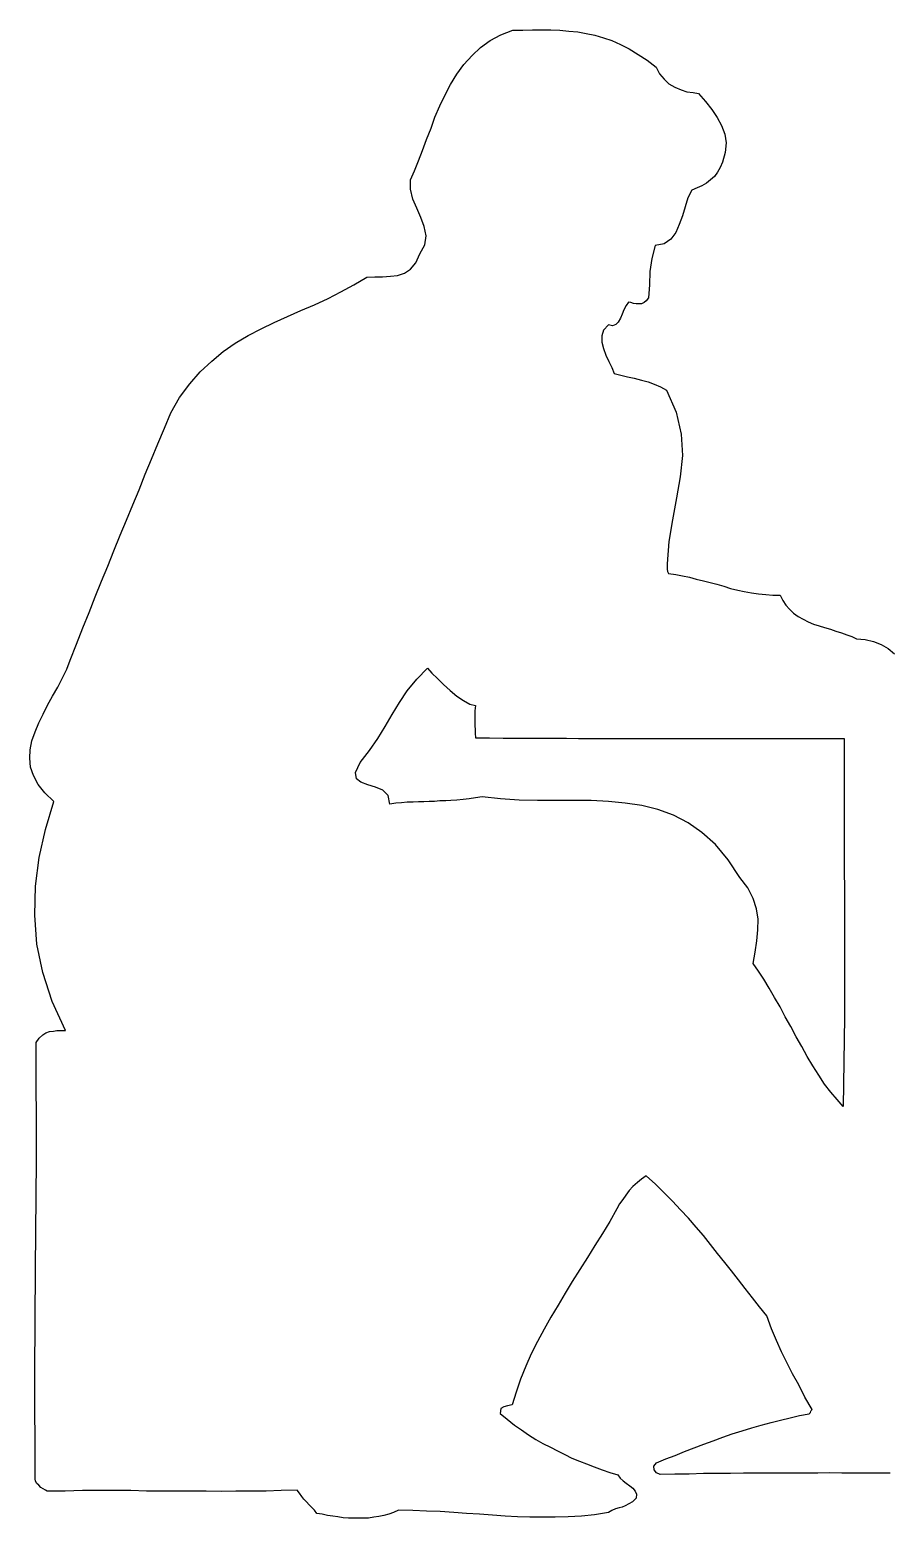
# Model space of a CAD drawing. Extents: x 92410 to 94023, y 21158 to 22523.
# Drawn here: x 92410 to 93189, y 21173 to 22523 of the extents above; entities that cross this region are included whole.
import ezdxf

# ---------------------------------------------------------------- set-up
doc = ezdxf.new("R2010")
doc.units = 0
doc.header["$LTSCALE"] = 1270
doc.header["$MEASUREMENT"] = 0
doc.layers.get('0').update_dxf_attribs({"linetype": 'CONTINUOUS'})

msp = doc.modelspace()

# ---------------------------------------------------------------- linework, layer by layer
at = {"linetype": 'CONTINUOUS'}
for p, q in [((92827.1, 22513.1), (92836.8, 22518.3)), ((92836.8, 22518.3), (92847.7, 22522.4)), ((92847.7, 22522.4), (92856.6, 22522.4)), ((92856.6, 22522.4), (92865.5, 22522.8)), ((92865.5, 22522.8), (92874, 22522.8)), ((92874, 22522.8), (92882.1, 22522.8)), ((92882.1, 22522.8), (92890.2, 22522.4)), ((92890.2, 22522.4), (92898.3, 22521.6)), ((92898.3, 22521.6), (92906.4, 22520.8)), ((92906.4, 22520.8), (92914, 22519.5)), ((92914, 22519.5), (92922.1, 22517.9)), ((92922.1, 22517.9), (92929.8, 22515.5)), ((92929.8, 22515.5), (92937.5, 22513.1)), ((92810.6, 22499.3), (92818.2, 22506.6)), ((92818.2, 22506.6), (92827.1, 22513.1)), ((92937.5, 22513.1), (92945.2, 22509.4)), ((92945.2, 22509.4), (92953.2, 22505.4)), ((92953.2, 22505.4), (92961.3, 22500.5)), ((92796.8, 22482.4), (92803.3, 22491.3)), ((92803.3, 22491.3), (92810.6, 22499.3)), ((92961.3, 22500.5), (92969.4, 22495.3)), ((92969.4, 22495.3), (92977.5, 22488.8)), ((92977.5, 22488.8), (92980.7, 22482.8)), ((92791.1, 22473.1), (92796.8, 22482.4)), ((92980.7, 22482.8), (92984.8, 22477.9)), ((92984.8, 22477.9), (92989.2, 22473.9)), ((92781.4, 22453.7), (92786.3, 22463.8)), ((92786.3, 22463.8), (92791.1, 22473.1)), ((92989.2, 22473.9), (92994.5, 22470.6)), ((92994.5, 22470.6), (93000.1, 22468.2)), ((93000.1, 22468.2), (93005.4, 22466.6)), ((93005.4, 22466.6), (93011.1, 22465.8)), ((93011.1, 22465.8), (93015.9, 22465)), ((93015.9, 22465), (93022.4, 22457.7)), ((92777, 22443.5), (92781.4, 22453.7)), ((93022.4, 22457.7), (93028, 22450.4)), ((93028, 22450.4), (93032.9, 22443.1)), ((92773.4, 22433.4), (92777, 22443.5)), ((93032.9, 22443.1), (93036.9, 22435.9)), ((93036.9, 22435.9), (93039.8, 22428.2)), ((92765.7, 22413.2), (92769.3, 22423.3)), ((92769.3, 22423.3), (92773.4, 22433.4)), ((93039.8, 22428.2), (93041, 22420.1)), ((92762, 22403.9), (92765.7, 22413.2)), ((93040.2, 22411.6), (93037.7, 22402.7)), ((93041, 22420.1), (93040.2, 22411.6)), ((92754.8, 22386.6), (92758.4, 22395)), ((92758.4, 22395), (92762, 22403.9)), ((93033.3, 22393.8), (93030.5, 22389.8)), ((93035.7, 22397.9), (93033.3, 22393.8)), ((93037.7, 22402.7), (93035.7, 22397.9)), ((92754.8, 22378.1), (92754.8, 22386.6)), ((93019.1, 22381.3), (93014.7, 22379.3)), ((93023.2, 22383.7), (93019.1, 22381.3)), ((93026.8, 22386.6), (93023.2, 22383.7)), ((93030.5, 22389.8), (93026.8, 22386.6)), ((92756.8, 22369.2), (92754.8, 22378.1)), ((92760.4, 22361.1), (92756.8, 22369.2)), ((93006.2, 22370.4), (93003.8, 22362.3)), ((93009.9, 22377.2), (93006.2, 22370.4)), ((93014.7, 22379.3), (93009.9, 22377.2)), ((92764.1, 22352.6), (92760.4, 22361.1)), ((93001.4, 22354.2), (92998.5, 22346.1)), ((93003.8, 22362.3), (93001.4, 22354.2)), ((92767.3, 22344.5), (92764.1, 22352.6)), ((92768.9, 22336), (92767.3, 22344.5)), ((92998.5, 22346.1), (92995.3, 22338.8)), ((92763.3, 22319.5), (92767.7, 22327.9)), ((92767.7, 22327.9), (92768.9, 22336)), ((92976.7, 22327.1), (92973.5, 22315.4)), ((92984.8, 22328.7), (92976.7, 22327.1)), ((92990.8, 22332.8), (92984.8, 22328.7)), ((92995.3, 22338.8), (92990.8, 22332.8)), ((92759.6, 22311.4), (92763.3, 22319.5)), ((92973.5, 22315.4), (92971.8, 22303.7)), ((92715.1, 22298.4), (92722.4, 22298.8)), ((92722.4, 22298.8), (92729.3, 22298.8)), ((92729.3, 22298.8), (92736.6, 22299.2)), ((92736.6, 22299.2), (92743, 22300)), ((92743, 22300), (92749.5, 22302.1)), ((92749.5, 22302.1), (92754.8, 22305.7)), ((92754.8, 22305.7), (92759.6, 22311.4)), ((92971.8, 22303.7), (92971.4, 22291.5)), ((92691.7, 22285.1), (92703.4, 22291.5)), ((92703.4, 22291.5), (92715.1, 22298.4)), ((92971.4, 22291.5), (92970.6, 22279.8)), ((92655.3, 22268.1), (92667.8, 22273.4)), ((92667.8, 22273.4), (92680, 22279)), ((92680, 22279), (92691.7, 22285.1)), ((92950.4, 22272.6), (92948.4, 22268.9)), ((92952.4, 22275.8), (92950.4, 22272.6)), ((92954.5, 22275.4), (92952.4, 22275.8)), ((92956.9, 22274.6), (92954.5, 22275.4)), ((92959.3, 22274.2), (92956.9, 22274.6)), ((92961.7, 22274.2), (92959.3, 22274.2)), ((92964.2, 22274.2), (92961.7, 22274.2)), ((92966.6, 22275.4), (92964.2, 22274.2)), ((92968.6, 22277), (92966.6, 22275.4)), ((92970.6, 22279.8), (92968.6, 22277)), ((92631.1, 22257.2), (92643.2, 22262.8)), ((92643.2, 22262.8), (92655.3, 22268.1)), ((92945.2, 22261.2), (92943.1, 22257.6)), ((92946.8, 22264.9), (92945.2, 22261.2)), ((92948.4, 22268.9), (92946.8, 22264.9)), ((92595.9, 22238.6), (92607.6, 22245.5)), ((92607.6, 22245.5), (92619.3, 22251.5)), ((92619.3, 22251.5), (92631.1, 22257.2)), ((92929.8, 22250.3), (92928.2, 22245.1)), ((92928.2, 22245.1), (92928.2, 22239.4)), ((92934.2, 22255.2), (92929.8, 22250.3)), ((92937.9, 22254.4), (92934.2, 22255.2)), ((92941.1, 22255.6), (92937.9, 22254.4)), ((92943.1, 22257.6), (92941.1, 22255.6)), ((92585, 22230.9), (92595.9, 22238.6)), ((92928.2, 22239.4), (92929.8, 22233.7)), ((92929.8, 22233.7), (92931.8, 22227.7)), ((92563.9, 22212.7), (92574.5, 22222.4)), ((92574.5, 22222.4), (92585, 22230.9)), ((92931.8, 22227.7), (92934.6, 22222)), ((92934.6, 22222), (92937.5, 22216.4)), ((92554.7, 22201.8), (92563.9, 22212.7)), ((92937.5, 22216.4), (92939.5, 22211.1)), ((92939.5, 22211.1), (92945.6, 22209.5)), ((92945.6, 22209.5), (92951.6, 22207.9)), ((92951.6, 22207.9), (92957.7, 22206.7)), ((92957.7, 22206.7), (92964.2, 22205)), ((92964.2, 22205), (92970.2, 22203.4)), ((92545.4, 22189.3), (92554.7, 22201.8)), ((92970.2, 22203.4), (92975.9, 22201.4)), ((92975.9, 22201.4), (92981.5, 22199)), ((92981.5, 22199), (92986.8, 22196.1)), ((92986.8, 22196.1), (92995.7, 22175.9)), ((92537.3, 22175.5), (92545.4, 22189.3)), ((92531.6, 22161.4), (92537.3, 22175.5)), ((92995.7, 22175.9), (93000.1, 22156.1)), ((92525.6, 22147.2), (92531.6, 22161.4)), ((93000.1, 22156.1), (93001.4, 22136.7)), ((92519.9, 22133.5), (92525.6, 22147.2)), ((92514.2, 22119.7), (92519.9, 22133.5)), ((93001.4, 22136.7), (92999.3, 22117.3)), ((92508.6, 22105.6), (92514.2, 22119.7)), ((92999.3, 22117.3), (92996.1, 22098.3)), ((92502.9, 22091.9), (92508.6, 22105.6)), ((92996.1, 22098.3), (92992.5, 22078.5)), ((92497.2, 22078.1), (92502.9, 22091.9)), ((92491.6, 22064.4), (92497.2, 22078.1)), ((92992.5, 22078.5), (92989.2, 22058.7)), ((92485.9, 22050.2), (92491.6, 22064.4)), ((92989.2, 22058.7), (92987.6, 22038.5)), ((92480.3, 22036.5), (92485.9, 22050.2)), ((92474.6, 22022.7), (92480.3, 22036.5)), ((92987.6, 22038.5), (92987.6, 22035.7)), ((92987.6, 22035.7), (92987.6, 22033.6)), ((92987.6, 22033.6), (92988, 22031.6)), ((92988, 22031.6), (92988.8, 22029.6)), ((92988.8, 22029.6), (92995.3, 22028.8)), ((92995.3, 22028.8), (93001.4, 22027.6)), ((92468.9, 22008.6), (92474.6, 22022.7)), ((93001.4, 22027.6), (93007.8, 22026.4)), ((93007.8, 22026.4), (93013.9, 22024.7)), ((93013.9, 22024.7), (93020.4, 22023.1)), ((93020.4, 22023.1), (93026.4, 22021.5)), ((93026.4, 22021.5), (93032.5, 22019.9)), ((93032.5, 22019.9), (93038.9, 22018.3)), ((93038.9, 22018.3), (93045, 22016.2)), ((93045, 22016.2), (93051.5, 22014.6)), ((92463.3, 21994.4), (92468.9, 22008.6)), ((93051.5, 22014.6), (93057.5, 22013.4)), ((93057.5, 22013.4), (93064, 22012.2)), ((93064, 22012.2), (93070.5, 22011.4)), ((93070.5, 22011.4), (93077, 22010.6)), ((93077, 22010.6), (93083.4, 22010.2)), ((93083.4, 22010.2), (93089.9, 22010.2)), ((93089.9, 22010.2), (93092.3, 22005.3)), ((93092.3, 22005.3), (93095.1, 22000.9)), ((92457.6, 21980.3), (92463.3, 21994.4)), ((93095.1, 22000.9), (93098.4, 21997.3)), ((93098.4, 21997.3), (93102, 21993.6)), ((93102, 21993.6), (93106.5, 21990.8)), ((93106.5, 21990.8), (93110.9, 21988.4)), ((93110.9, 21988.4), (93115.4, 21985.9)), ((92452, 21965.7), (92457.6, 21980.3)), ((93115.4, 21985.9), (93120.2, 21983.9)), ((93120.2, 21983.9), (93125.5, 21982.3)), ((93125.5, 21982.3), (93130.3, 21980.7)), ((93130.3, 21980.7), (93135.6, 21979.1)), ((93135.6, 21979.1), (93140.4, 21977.4)), ((93140.4, 21977.4), (93145.7, 21975.8)), ((93145.7, 21975.8), (93150.5, 21974.2)), ((92446.3, 21951.2), (92452, 21965.7)), ((93150.5, 21974.2), (93155, 21972.6)), ((93155, 21972.6), (93159.4, 21970.6)), ((93159.4, 21970.6), (93167.1, 21969.8)), ((93167.1, 21969.8), (93174.8, 21968.1)), ((93174.8, 21968.1), (93181.7, 21965.3)), ((93181.7, 21965.3), (93188.1, 21961.7)), ((93188.1, 21961.7), (93193.8, 21956.8)), ((92443.1, 21943.1), (92446.3, 21951.2)), ((92435, 21926.5), (92439, 21934.6)), ((92439, 21934.6), (92443.1, 21943.1)), ((92760.4, 21933.8), (92770.1, 21943.9)), ((92770.1, 21943.9), (92774.2, 21939.4)), ((92774.2, 21939.4), (92779.4, 21934.6)), ((92779.4, 21934.6), (92784.7, 21928.9)), ((92430.1, 21918.4), (92435, 21926.5)), ((92744.7, 21912.8), (92751.9, 21923.3)), ((92751.9, 21923.3), (92760.4, 21933.8)), ((92784.7, 21928.9), (92790.7, 21923.7)), ((92790.7, 21923.7), (92796.8, 21918.4)), ((92421.6, 21902.2), (92425.7, 21910.3)), ((92425.7, 21910.3), (92430.1, 21918.4)), ((92738.2, 21901.8), (92744.7, 21912.8)), ((92796.8, 21918.4), (92802.9, 21914.4)), ((92802.9, 21914.4), (92808.5, 21911.1)), ((92808.5, 21911.1), (92813.8, 21909.9)), ((92813.8, 21909.9), (92813, 21905.1)), ((92414.4, 21886.1), (92417.6, 21894.2)), ((92417.6, 21894.2), (92421.6, 21902.2)), ((92731.7, 21890.9), (92738.2, 21901.8)), ((92813, 21905.1), (92813, 21895)), ((92813, 21895), (92813.4, 21884.9)), ((92411.5, 21878), (92414.4, 21886.1)), ((92725.2, 21880), (92731.7, 21890.9)), ((92813.4, 21884.9), (92813.8, 21880.8)), ((92813.8, 21880.8), (92826.3, 21880.8)), ((92826.3, 21880.8), (92838.8, 21880.4)), ((92838.8, 21880.4), (92851, 21880.4)), ((92851, 21880.4), (92862.7, 21880.4)), ((92862.7, 21880.4), (92874, 21880.4)), ((92874, 21880.4), (92885.3, 21880.4)), ((92885.3, 21880.4), (92896.2, 21880.4)), ((92896.2, 21880.4), (92907.2, 21880)), ((92409.5, 21862.2), (92409.9, 21869.9)), ((92409.9, 21869.9), (92411.5, 21878)), ((92709.1, 21858.2), (92717.6, 21869.1)), ((92717.6, 21869.1), (92725.2, 21880)), ((92907.2, 21880), (92917.7, 21880)), ((92917.7, 21880), (92928.2, 21880)), ((92928.2, 21880), (92938.7, 21880)), ((92938.7, 21880), (92948.8, 21880)), ((92948.8, 21880), (92958.5, 21880)), ((92958.5, 21880), (92968.6, 21880)), ((92968.6, 21880), (92978.3, 21880)), ((92978.3, 21880), (92988, 21880)), ((92988, 21880), (92997.7, 21880)), ((92997.7, 21880), (93007.4, 21880)), ((93007.4, 21880), (93017.1, 21880)), ((93017.1, 21880), (93026.4, 21880)), ((93026.4, 21880), (93036.1, 21880)), ((93036.1, 21880), (93045.8, 21880)), ((93045.8, 21880), (93055.5, 21880)), ((93055.5, 21880), (93065.2, 21880)), ((93065.2, 21880), (93075.3, 21880)), ((93075.3, 21880), (93085, 21880)), ((93085, 21880), (93095.1, 21880)), ((93095.1, 21880), (93105.7, 21880)), ((93105.7, 21880), (93115.8, 21880)), ((93115.8, 21880), (93126.3, 21880)), ((93126.3, 21880), (93137.2, 21880)), ((93137.2, 21880), (93148.1, 21880)), ((93148.1, 21880), (93148.1, 21793.5)), ((92410.3, 21854.1), (92409.5, 21862.2)), ((92412.8, 21846.5), (92410.3, 21854.1)), ((92705, 21849.3), (92709.1, 21858.2)), ((92417.2, 21838.4), (92412.8, 21846.5)), ((92705.8, 21843.6), (92705, 21849.3)), ((92709.9, 21840.4), (92705.8, 21843.6)), ((92716, 21838), (92709.9, 21840.4)), ((92423.3, 21830.7), (92417.2, 21838.4)), ((92431.4, 21823), (92423.3, 21830.7)), ((92723.2, 21836), (92716, 21838)), ((92729.7, 21833.1), (92723.2, 21836)), ((92734.5, 21828.3), (92729.7, 21833.1)), ((92736.2, 21820.6), (92734.5, 21828.3)), ((92819.8, 21827.1), (92813.8, 21826.3)), ((92836.4, 21825.5), (92819.8, 21827.1)), ((92423.7, 21797.6), (92431.4, 21823)), ((92741.4, 21821.4), (92736.2, 21820.6)), ((92746.7, 21821.8), (92741.4, 21821.4)), ((92751.9, 21822.2), (92746.7, 21821.8)), ((92757.2, 21822.2), (92751.9, 21822.2)), ((92762, 21822.6), (92757.2, 21822.2)), ((92766.9, 21822.6), (92762, 21822.6)), ((92771.7, 21823), (92766.9, 21822.6)), ((92776.6, 21823), (92771.7, 21823)), ((92781.4, 21823.4), (92776.6, 21823)), ((92786.7, 21823.4), (92781.4, 21823.4)), ((92791.5, 21823.8), (92786.7, 21823.4)), ((92796.8, 21824.2), (92791.5, 21823.8)), ((92802.5, 21824.7), (92796.8, 21824.2)), ((92808.1, 21825.5), (92802.5, 21824.7)), ((92813.8, 21826.3), (92808.1, 21825.5)), ((92853.4, 21824.2), (92836.4, 21825.5)), ((92870, 21823.8), (92853.4, 21824.2)), ((92886.6, 21823.8), (92870, 21823.8)), ((92902.7, 21823.8), (92886.6, 21823.8)), ((92918.5, 21823.8), (92902.7, 21823.8)), ((92934.2, 21823), (92918.5, 21823.8)), ((92949.6, 21821.4), (92934.2, 21823)), ((92964.6, 21819.4), (92949.6, 21821.4)), ((92979.1, 21815.8), (92964.6, 21819.4)), ((92993.3, 21810.5), (92979.1, 21815.8)), ((93006.6, 21803.6), (92993.3, 21810.5)), ((93019.1, 21794.7), (93006.6, 21803.6)), ((92418, 21772.1), (92423.7, 21797.6)), ((93031.3, 21783.8), (93019.1, 21794.7)), ((93148.1, 21793.5), (93148.5, 21709.8)), ((93043, 21770.1), (93031.3, 21783.8)), ((92414.8, 21746.2), (92418, 21772.1)), ((93053.5, 21753.9), (93043, 21770.1)), ((92414, 21720), (92414.8, 21746.2)), ((93060.8, 21744.6), (93053.5, 21753.9)), ((93065.6, 21734.9), (93060.8, 21744.6)), ((93068.5, 21725.6), (93065.6, 21734.9)), ((92416, 21693.7), (92414, 21720)), ((93070.1, 21716.3), (93068.5, 21725.6)), ((93068.9, 21696.5), (93069.7, 21706.6)), ((93069.7, 21706.6), (93070.1, 21716.3)), ((93148.5, 21709.8), (93148.5, 21627.4)), ((92421.3, 21667.8), (92416, 21693.7)), ((93067.3, 21686.4), (93068.9, 21696.5)), ((93065.6, 21675.9), (93067.3, 21686.4)), ((92429.7, 21641.5), (92421.3, 21667.8)), ((93070.5, 21669), (93065.6, 21675.9)), ((93075.3, 21661.7), (93070.5, 21669)), ((93080.2, 21653.6), (93075.3, 21661.7)), ((93085, 21645.2), (93080.2, 21653.6)), ((92441.9, 21615.2), (92429.7, 21641.5)), ((93089.9, 21636.7), (93085, 21645.2)), ((93094.7, 21627.8), (93089.9, 21636.7)), ((93099.6, 21618.9), (93094.7, 21627.8)), ((93148.5, 21627.4), (93147.3, 21546.5)), ((92418, 21608.4), (92421.3, 21611.2)), ((92421.3, 21611.2), (92424.1, 21613.2)), ((92424.1, 21613.2), (92427.3, 21614.4)), ((92427.3, 21614.4), (92431, 21614.8)), ((92431, 21614.8), (92434.2, 21615.2)), ((92434.2, 21615.2), (92437.8, 21615.2)), ((92437.8, 21615.2), (92441.9, 21615.2)), ((93104.4, 21609.6), (93099.6, 21618.9)), ((92415.2, 21604.3), (92418, 21608.4)), ((92415.6, 21497.6), (92415.2, 21604.3)), ((93109.7, 21600.7), (93104.4, 21609.6)), ((93114.6, 21591.8), (93109.7, 21600.7)), ((93119.8, 21583.3), (93114.6, 21591.8)), ((93125.1, 21574.8), (93119.8, 21583.3)), ((93130.3, 21566.7), (93125.1, 21574.8)), ((93136, 21559.5), (93130.3, 21566.7)), ((93141.6, 21552.6), (93136, 21559.5)), ((93147.3, 21546.5), (93141.6, 21552.6)), ((92414.8, 21399.4), (92415.6, 21497.6)), ((92960.5, 21477.4), (92956.5, 21473.8)), ((92964.2, 21480.6), (92960.5, 21477.4)), ((92968.6, 21483.5), (92964.2, 21480.6)), ((92977.1, 21475.8), (92968.6, 21483.5)), ((92984.8, 21468.1), (92977.1, 21475.8)), ((92947.2, 21462), (92944.4, 21458)), ((92950, 21466.1), (92947.2, 21462)), ((92953.2, 21470.1), (92950, 21466.1)), ((92956.5, 21473.8), (92953.2, 21470.1)), ((92992.5, 21460.4), (92984.8, 21468.1)), ((92941.9, 21453.5), (92935.5, 21442.2)), ((92944.4, 21458), (92941.9, 21453.5)), ((92999.7, 21452.7), (92992.5, 21460.4)), ((93007, 21445.1), (92999.7, 21452.7)), ((92935.5, 21442.2), (92929, 21431.3)), ((93013.9, 21437), (93007, 21445.1)), ((93020.4, 21429.3), (93013.9, 21437)), ((92929, 21431.3), (92922.1, 21420.4)), ((93026.8, 21421.2), (93020.4, 21429.3)), ((92915.3, 21409.5), (92908.4, 21398.6)), ((92922.1, 21420.4), (92915.3, 21409.5)), ((93033.3, 21413.1), (93026.8, 21421.2)), ((93039.8, 21405), (93033.3, 21413.1)), ((92414, 21304.8), (92414.8, 21399.4)), ((92908.4, 21398.6), (92901.5, 21387.6)), ((93045.8, 21397.3), (93039.8, 21405)), ((93052.3, 21389.3), (93045.8, 21397.3)), ((92901.5, 21387.6), (92895, 21377.1)), ((93058.4, 21381.2), (93052.3, 21389.3)), ((93064.8, 21372.7), (93058.4, 21381.2)), ((92895, 21377.1), (92888.6, 21366.2)), ((93071.3, 21364.6), (93064.8, 21372.7)), ((92882.1, 21355.3), (92876, 21344.4)), ((92888.6, 21366.2), (92882.1, 21355.3)), ((93077.8, 21356.5), (93071.3, 21364.6)), ((93082.2, 21344.8), (93077.8, 21356.5)), ((92876, 21344.4), (92870, 21333.1)), ((93086.7, 21334.3), (93082.2, 21344.8)), ((92870, 21333.1), (92864.3, 21322.2)), ((93091.1, 21323.8), (93086.7, 21334.3)), ((92864.3, 21322.2), (92859.5, 21310.8)), ((93096, 21314.1), (93091.1, 21323.8)), ((93101.2, 21304), (93096, 21314.1)), ((92414.4, 21210.2), (92414, 21304.8)), ((92859.5, 21310.8), (92854.6, 21299.1)), ((93106.9, 21293.9), (93101.2, 21304)), ((92850.6, 21287.4), (92846.9, 21275.7)), ((92854.6, 21299.1), (92850.6, 21287.4)), ((93112.5, 21282.9), (93106.9, 21293.9)), ((92839.3, 21274), (92836.8, 21272.4)), ((92842.9, 21274.9), (92839.3, 21274)), ((92846.9, 21275.7), (92842.9, 21274.9)), ((93119, 21271.6), (93112.5, 21282.9)), ((92836.8, 21272.4), (92836, 21268)), ((92836, 21268), (92842.5, 21262.7)), ((92842.5, 21262.7), (92849, 21257.5)), ((93072.9, 21257.5), (93081.8, 21259.9)), ((93081.8, 21259.9), (93090.3, 21261.9)), ((93090.3, 21261.9), (93099.2, 21263.9)), ((93099.2, 21263.9), (93107.7, 21266)), ((93107.7, 21266), (93116.2, 21267.6)), ((93116.2, 21267.6), (93117.4, 21268.8)), ((93117.4, 21268.8), (93117.8, 21270)), ((93117.8, 21270), (93118.2, 21270.8)), ((93118.2, 21270.8), (93119, 21271.6)), ((92849, 21257.5), (92855.4, 21253)), ((92855.4, 21253), (92861.9, 21248.6)), ((92861.9, 21248.6), (92868.4, 21244.5)), ((93029.2, 21243.3), (93038.1, 21246.6)), ((93038.1, 21246.6), (93046.6, 21249.4)), ((93046.6, 21249.4), (93055.5, 21252.2)), ((93055.5, 21252.2), (93064.4, 21255)), ((93064.4, 21255), (93072.9, 21257.5)), ((92868.4, 21244.5), (92874.8, 21240.9)), ((92874.8, 21240.9), (92881.7, 21237.3)), ((92881.7, 21237.3), (92888.2, 21234)), ((92888.2, 21234), (92894.6, 21230.8)), ((92994.9, 21230), (93003.4, 21233.6)), ((93003.4, 21233.6), (93011.9, 21236.9)), ((93011.9, 21236.9), (93020.8, 21240.1)), ((93020.8, 21240.1), (93029.2, 21243.3)), ((92894.6, 21230.8), (92901.1, 21227.6)), ((92901.1, 21227.6), (92908, 21224.7)), ((92908, 21224.7), (92914.4, 21222.3)), ((92914.4, 21222.3), (92921.3, 21219.5)), ((92921.3, 21219.5), (92928.6, 21217)), ((92975.5, 21220.3), (92977.9, 21223.1)), ((92975.9, 21217), (92975.5, 21220.3)), ((92977.9, 21223.1), (92986.4, 21226.7)), ((92986.4, 21226.7), (92994.9, 21230)), ((92414.4, 21208.6), (92414.4, 21210.2)), ((92414.8, 21206.5), (92414.4, 21208.6)), ((92416, 21204.5), (92414.8, 21206.5)), ((92928.6, 21217), (92935.5, 21214.6)), ((92935.5, 21214.6), (92942.7, 21212.2)), ((92942.7, 21212.2), (92944.8, 21209.4)), ((92944.8, 21209.4), (92947.6, 21206.9)), ((92947.6, 21206.9), (92950.4, 21204.9)), ((92977.9, 21214.2), (92975.9, 21217)), ((92981.2, 21212.6), (92977.9, 21214.2)), ((92994.5, 21213), (92981.2, 21212.6)), ((93007.4, 21213), (92994.5, 21213)), ((93020.4, 21213.4), (93007.4, 21213)), ((93032.9, 21213.4), (93020.4, 21213.4)), ((93045, 21213.4), (93032.9, 21213.4)), ((93056.7, 21213.8), (93045, 21213.4)), ((93068.5, 21213.8), (93056.7, 21213.8)), ((93079.8, 21213.8), (93068.5, 21213.8)), ((93091.1, 21213.8), (93079.8, 21213.8)), ((93102.4, 21213.8), (93091.1, 21213.8)), ((93113.3, 21213.8), (93102.4, 21213.8)), ((93124.3, 21213.8), (93113.3, 21213.8)), ((93135.2, 21214.2), (93124.3, 21213.8)), ((93146.1, 21213.8), (93135.2, 21214.2)), ((93157, 21213.8), (93146.1, 21213.8)), ((93167.9, 21213.8), (93157, 21213.8)), ((93178.8, 21213.8), (93167.9, 21213.8)), ((93189.7, 21213.8), (93178.8, 21213.8)), ((92417.6, 21202.9), (92416, 21204.5)), ((92419.6, 21200.9), (92417.6, 21202.9)), ((92421.6, 21199.7), (92419.6, 21200.9)), ((92423.7, 21198.5), (92421.6, 21199.7)), ((92425.3, 21197.6), (92423.7, 21198.5)), ((92441.5, 21197.6), (92425.3, 21197.6)), ((92457.2, 21198), (92441.5, 21197.6)), ((92472.2, 21198), (92457.2, 21198)), ((92487.1, 21198), (92472.2, 21198)), ((92501.3, 21198), (92487.1, 21198)), ((92515.4, 21197.6), (92501.3, 21198)), ((92529.2, 21197.6), (92515.4, 21197.6)), ((92542.5, 21197.6), (92529.2, 21197.6)), ((92555.9, 21197.6), (92542.5, 21197.6)), ((92569.6, 21197.6), (92555.9, 21197.6)), ((92583, 21197.2), (92569.6, 21197.6)), ((92596.3, 21197.6), (92583, 21197.2)), ((92610, 21197.6), (92596.3, 21197.6)), ((92623.8, 21197.6), (92610, 21197.6)), ((92637.5, 21198), (92623.8, 21197.6)), ((92652.1, 21198.5), (92637.5, 21198)), ((92654.1, 21195.6), (92652.1, 21198.5)), ((92656.1, 21192.8), (92654.1, 21195.6)), ((92658.1, 21190.4), (92656.1, 21192.8)), ((92950.4, 21204.9), (92953.7, 21202.5)), ((92953.7, 21202.5), (92956.5, 21200.1)), ((92956.5, 21200.1), (92958.5, 21197.6)), ((92958.5, 21197.6), (92959.7, 21194.8)), ((92959.7, 21194.8), (92959.3, 21191.2)), ((92660.6, 21187.9), (92658.1, 21190.4)), ((92663, 21185.1), (92660.6, 21187.9)), ((92665.4, 21182.7), (92663, 21185.1)), ((92667.8, 21180.3), (92665.4, 21182.7)), ((92669.9, 21177.4), (92667.8, 21180.3)), ((92743.8, 21180.3), (92739.4, 21178.2)), ((92756.8, 21179.9), (92743.8, 21180.3)), ((92769.3, 21179.4), (92756.8, 21179.9)), ((92781.8, 21179), (92769.3, 21179.4)), ((92794, 21178.2), (92781.8, 21179)), ((92937.5, 21179.9), (92934.2, 21178.2)), ((92940.7, 21181.5), (92937.5, 21179.9)), ((92944, 21182.3), (92940.7, 21181.5)), ((92946.8, 21183.1), (92944, 21182.3)), ((92949.6, 21184.3), (92946.8, 21183.1)), ((92952.8, 21185.9), (92949.6, 21184.3)), ((92956.1, 21187.9), (92952.8, 21185.9)), ((92959.3, 21191.2), (92956.1, 21187.9)), ((92674.7, 21176.6), (92669.9, 21177.4)), ((92679.6, 21175.4), (92674.7, 21176.6)), ((92684.4, 21175), (92679.6, 21175.4)), ((92688.9, 21174.2), (92684.4, 21175)), ((92693.7, 21173.4), (92688.9, 21174.2)), ((92698.6, 21173), (92693.7, 21173.4)), ((92703, 21173), (92698.6, 21173)), ((92707.9, 21173), (92703, 21173)), ((92712.3, 21173), (92707.9, 21173)), ((92716.8, 21173), (92712.3, 21173)), ((92721.6, 21173.8), (92716.8, 21173)), ((92726.1, 21174.6), (92721.6, 21173.8)), ((92730.5, 21175.4), (92726.1, 21174.6)), ((92735, 21176.6), (92730.5, 21175.4)), ((92739.4, 21178.2), (92735, 21176.6)), ((92805.7, 21177.4), (92794, 21178.2)), ((92817.4, 21176.6), (92805.7, 21177.4)), ((92829.1, 21175.8), (92817.4, 21176.6)), ((92840.5, 21175), (92829.1, 21175.8)), ((92851.8, 21174.2), (92840.5, 21175)), ((92863.1, 21173.8), (92851.8, 21174.2)), ((92874.8, 21173.8), (92863.1, 21173.8)), ((92886.1, 21173.8), (92874.8, 21173.8)), ((92897.9, 21174.2), (92886.1, 21173.8)), ((92910, 21175), (92897.9, 21174.2)), ((92921.7, 21176.2), (92910, 21175)), ((92934.2, 21178.2), (92921.7, 21176.2))]:
    msp.add_line(p, q, dxfattribs=at)

doc.saveas('drawing.dxf')
